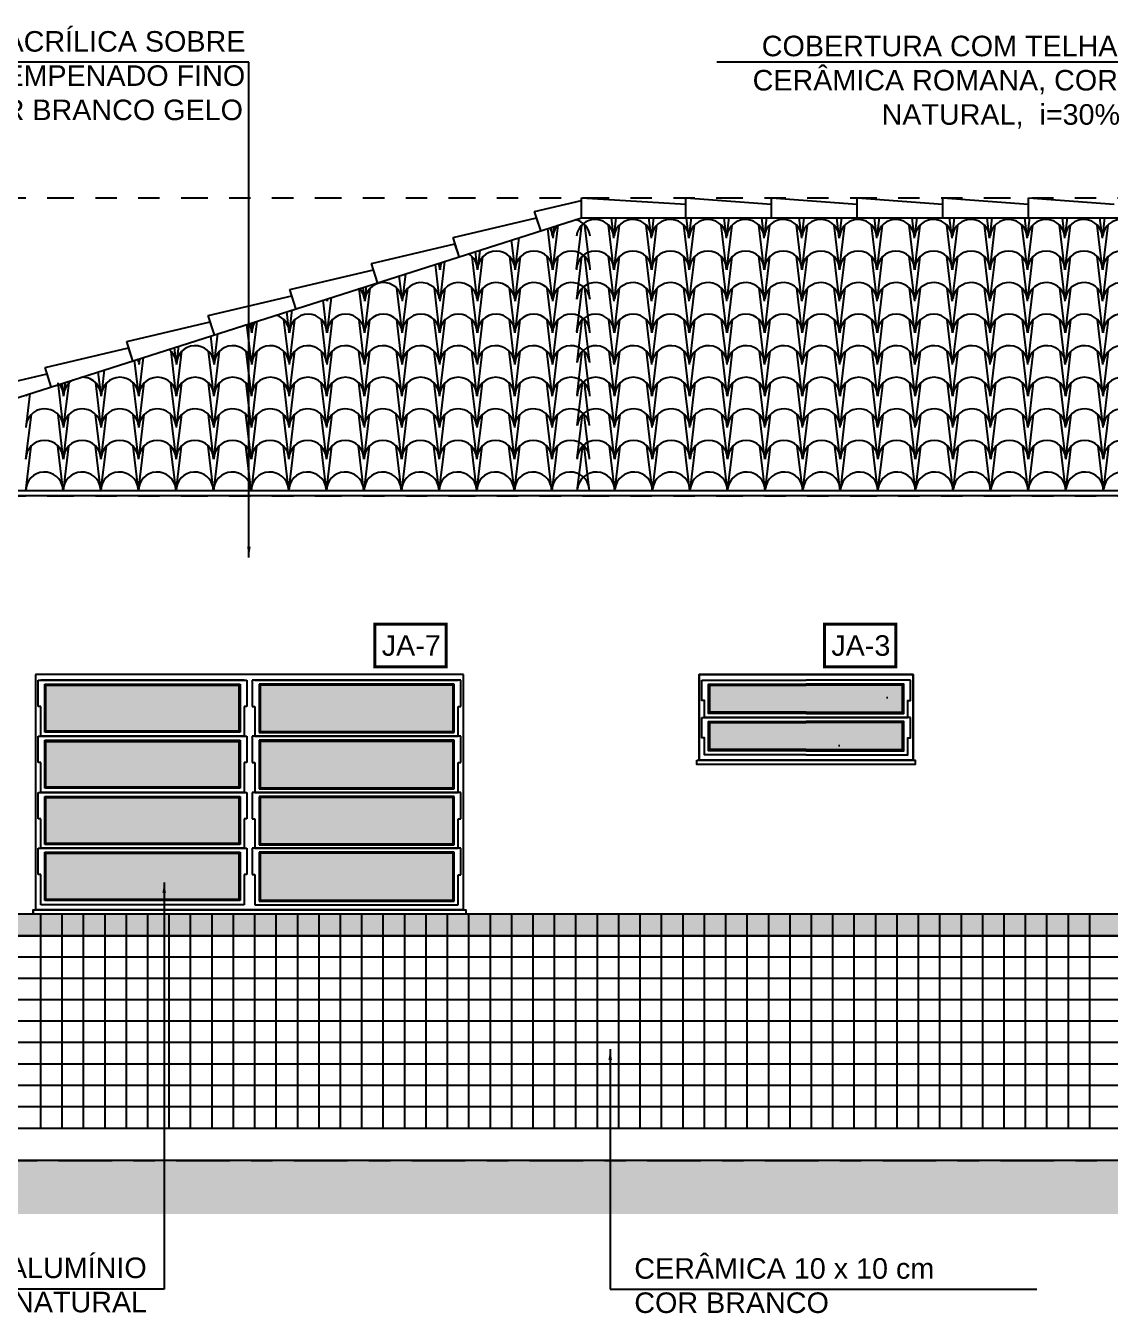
# Model space of a CAD drawing. Extents: x 11 to 195, y 73 to 157.
# Drawn here: x 35.32 to 40.38, y 123.66 to 129.68 of the extents above; entities that cross this region are included whole.
import ezdxf

# ---------------------------------------------------------------- set-up
doc = ezdxf.new("R2010")
doc.units = 0
doc.header["$LTSCALE"] = 0.005
doc.linetypes.add('C5', pattern=[60, 50, -5, 0, -5])
doc.linetypes.add('TRAÇO-2PTOS_P', pattern=[0.625, 0.25, -0.125, 0, -0.125, 0, -0.125])
doc.layers.get('0').update_dxf_attribs({"linetype": 'CONTINUOUS'})
for name, color, linetype in [('01', 1, 'CONTINUOUS'), ('02', 2, 'CONTINUOUS'), ('0_HATCH', 1, 'CONTINUOUS'), ('252', 252, 'CONTINUOUS'), ('A-01', 1, 'CONTINUOUS'), ('A-CHAO', 8, 'CONTINUOUS'), ('A-ESQUADRIAS', 2, 'CONTINUOUS'), ('A-HACHURA', 7, 'CONTINUOUS'), ('ARQ-ESQ-VISTA1', 2, 'CONTINUOUS'), ('ARQ-ESQ-VISTA2', 1, 'CONTINUOUS'), ('ARQ-EXO-1_050', 251, 'C5'), ('ARQ-SMB-1_100', 1, 'CONTINUOUS'), ('ARQ-TXT-1_075', 2, 'CONTINUOUS'), ('BL-AR-TELHA 2', 2, 'CONTINUOUS'), ('TELHA', 3, 'CONTINUOUS')]:
    doc.layers.add(name, color=color, linetype=linetype)
doc.styles.add('ESC-50-A20', font='arial.ttf', dxfattribs={"height": 0.1})
doc.styles.add('FNDE Texto Cota 0025', font='verdana.ttf', dxfattribs={"height": 0.04})
doc.dimstyles.new('FNDE 1-0025', dxfattribs={"dimscale": 5, "dimtxt": 0.04, "dimasz": 0.01, "dimexe": 0.15, "dimexo": 0.15, "dimgap": 0.005, "dimtad": 1, "dimzin": 1, "dimdsep": 46, "dimtxsty": 'FNDE Texto Cota 0025', "dimblk": 'tic', "dimcen": 0.015, "dimdle": 0.15, "dimse1": 1, "dimse2": 1, "dimclrd": 251, "dimclre": 251, "dimclrt": 256, "dimaunit": 1, "dimadec": 3, "dimazin": 0, "dimtfac": 1, "dimtix": 1, "dimtmove": 2, "dimatfit": 3, "dimfxl": 0.15, "dimtvp": 1, "dimtolj": 1, "dimtzin": 0, "dimarcsym": 0})

# ---------------------------------------------------------------- blocks, each defined once
blk = doc.blocks.new('tic')
at = {"color": 251}
for p, q in [((-1, 0), (1, 0)), ((0, -1), (0, 1))]:
    blk.add_line(p, q, dxfattribs=at)
blk.add_line((-0.6, -0.6), (0.6, 0.6))

msp = doc.modelspace()

# ---------------------------------------------------------------- hatches: boundary and pattern name
at = {"layer": '0_HATCH'}
msp.add_hatch(color=160, dxfattribs=at).paths.add_polyline_path([(50.5365, 125.5236), (34.7865, 125.5236), (34.7865, 125.4236), (50.5365, 125.4236)])
at = {"layer": '252', "linetype": 'Continuous'}
h = msp.add_hatch(color=252, dxfattribs=at)
h.set_gradient(color1=(91, 91, 91), one_color=1, tint=1, name='INVHEMISPHERICAL')
h.paths.add_polyline_path([(35.4109, 126.5942), (35.4109, 126.3797), (36.3121, 126.3797), (36.3121, 126.5942)])
h.paths.add_polyline_path([(35.4109, 126.3317), (35.4109, 126.1172), (36.3121, 126.1172), (36.3121, 126.3317)])
h.paths.add_polyline_path([(35.4109, 126.0692), (35.4109, 125.8547), (36.3121, 125.8547), (36.3121, 126.0692)])
h.paths.add_polyline_path([(35.4109, 125.8092), (35.4109, 125.5922), (36.3121, 125.5922), (36.3121, 125.8092)])
h.paths.add_polyline_path([(37.3121, 126.3774), (37.3121, 126.5942), (36.4109, 126.5942), (36.4109, 126.3774)])
h.paths.add_polyline_path([(37.3121, 126.1149), (37.3121, 126.3317), (36.4109, 126.3317), (36.4109, 126.1149)])
h.paths.add_polyline_path([(37.3121, 125.8524), (37.3121, 126.0692), (36.4109, 126.0692), (36.4109, 125.8524)])
h.paths.add_polyline_path([(36.4109, 125.8092), (36.4109, 125.5899), (37.3121, 125.5899), (37.3121, 125.8092)])
h = msp.add_hatch(color=252, dxfattribs=at)
h.set_gradient(color1=(91, 91, 91), one_color=1, tint=1, name='INVHEMISPHERICAL')
h.paths.add_polyline_path([(38.5109, 126.5942), (39.4121, 126.5942), (39.4121, 126.4676), (38.5109, 126.4676)])
h.paths.add_polyline_path([(39.4121, 126.293), (38.5109, 126.293), (38.5109, 126.4196), (39.4121, 126.4196)])
at = {"layer": 'A-HACHURA'}
msp.add_hatch(color=254, dxfattribs=at).paths.add_polyline_path([(32.6693, 124.3736), (32.6693, 124.1236), (52.1194, 124.1236), (52.1194, 124.3736)])
at = {"layer": 'ARQ-ESQ-VISTA2'}
h = msp.add_hatch(dxfattribs=at)
h.set_pattern_fill('DOTS', color=250, scale=0.2, angle=45, style=0)
h.set_pattern_definition([(45, (-112.42617, -65.64086), (-0.1122532, 0.3367596), [0, -0.3175])])
h.paths.add_polyline_path([(38.9615, 126.5942), (38.5109, 126.5942), (38.5109, 126.4676), (38.9615, 126.4676), (39.4121, 126.4676), (39.4121, 126.5942)])
h.paths.add_polyline_path([(38.5109, 126.4196), (38.5109, 126.293), (38.9615, 126.293), (39.4121, 126.293), (39.4121, 126.4196), (38.9615, 126.4196)])

# ---------------------------------------------------------------- linework, layer by layer
at = {"layer": '01', "color": 251}
for p, q in [((50.5365, 125.5236), (34.7865, 125.5236)), ((50.5365, 125.4236), (34.7865, 125.4236))]:
    msp.add_line(p, q, dxfattribs=at)
at = {"layer": '02'}
msp.add_line((36.3869, 126.6182), (37.3361, 126.6182), dxfattribs=at)
at = {"layer": '02', "color": 253, "linetype": 'Continuous'}
msp.add_lwpolyline([(34.7865, 125.4236), (50.5365, 125.4236), (50.5365, 125.5236), (34.7865, 125.5236)], dxfattribs=at)
at = {"layer": '252'}
for p, q in [((35.3865, 124.5236), (35.3865, 125.5236)), ((35.3865, 124.5236), (35.3865, 125.5236)), ((35.4865, 124.5236), (35.4865, 125.5236)), ((35.5865, 124.5236), (35.5865, 125.5236)), ((35.6865, 124.5236), (35.6865, 125.5236)), ((35.7865, 124.5236), (35.7865, 125.5236)), ((35.7865, 124.5236), (35.7865, 125.5236)), ((35.8865, 124.5236), (35.8865, 125.5236)), ((35.9865, 124.5236), (35.9865, 125.5236)), ((36.0865, 124.5236), (36.0865, 125.5236)), ((36.1865, 124.5236), (36.1865, 125.5236)), ((36.1865, 124.5236), (36.1865, 125.5236)), ((36.2865, 124.5236), (36.2865, 125.5236)), ((36.3865, 124.5236), (36.3865, 125.5236)), ((36.4865, 124.5236), (36.4865, 125.5236)), ((36.5865, 124.5236), (36.5865, 125.5236)), ((36.5865, 124.5236), (36.5865, 125.5236)), ((36.6865, 124.5236), (36.6865, 125.5236)), ((36.7865, 124.5236), (36.7865, 125.5236)), ((36.8865, 124.5236), (36.8865, 125.5236)), ((36.9865, 124.5236), (36.9865, 125.5236)), ((36.9865, 124.5236), (36.9865, 125.5236)), ((37.0865, 124.5236), (37.0865, 125.5236)), ((37.1865, 124.5236), (37.1865, 125.5236)), ((37.2865, 124.5236), (37.2865, 125.5236)), ((37.3865, 124.5236), (37.3865, 125.5236)), ((37.3865, 124.5236), (37.3865, 125.5236)), ((37.4865, 124.5236), (37.4865, 125.5236)), ((37.5865, 124.5236), (37.5865, 125.5236)), ((37.6865, 124.5236), (37.6865, 125.5236)), ((37.7865, 124.5236), (37.7865, 125.5236)), ((37.7865, 124.5236), (37.7865, 125.5236)), ((37.8865, 124.5236), (37.8865, 125.5236)), ((37.9865, 124.5236), (37.9865, 125.5236)), ((38.0865, 124.5236), (38.0865, 125.5236)), ((38.1865, 124.5236), (38.1865, 125.5236)), ((38.1865, 124.5236), (38.1865, 125.5236)), ((38.2865, 124.5236), (38.2865, 125.5236)), ((38.3865, 124.5236), (38.3865, 125.5236)), ((38.4865, 124.5236), (38.4865, 125.5236)), ((38.5865, 124.5236), (38.5865, 125.5236)), ((38.5865, 124.5236), (38.5865, 125.5236)), ((38.6865, 124.5236), (38.6865, 125.5236)), ((38.7865, 124.5236), (38.7865, 125.5236)), ((38.8865, 124.5236), (38.8865, 125.5236)), ((38.9865, 124.5236), (38.9865, 125.5236)), ((39.0865, 124.5236), (39.0865, 125.5236)), ((39.1865, 124.5236), (39.1865, 125.5236)), ((39.1865, 124.5236), (39.1865, 125.5236)), ((39.2865, 124.5236), (39.2865, 125.5236)), ((39.3865, 124.5236), (39.3865, 125.5236)), ((39.4865, 124.5236), (39.4865, 125.5236)), ((39.5865, 124.5236), (39.5865, 125.5236)), ((39.5865, 124.5236), (39.5865, 125.5236)), ((39.6865, 124.5236), (39.6865, 125.5236)), ((39.7865, 124.5236), (39.7865, 125.5236)), ((39.8865, 124.5236), (39.8865, 125.5236)), ((39.9865, 124.5236), (39.9865, 125.5236)), ((39.9865, 124.5236), (39.9865, 125.5236)), ((40.0865, 124.5236), (40.0865, 125.5236)), ((40.1865, 124.5236), (40.1865, 125.5236)), ((40.2865, 124.5236), (40.2865, 125.5236)), ((50.5365, 125.3236), (34.7865, 125.3236)), ((50.5365, 125.2236), (34.7865, 125.2236)), ((50.5365, 125.1236), (34.7865, 125.1236)), ((50.5365, 125.0236), (34.7865, 125.0236)), ((50.5365, 124.9236), (34.7865, 124.9236)), ((50.5365, 124.8236), (34.7865, 124.8236)), ((50.5365, 124.7236), (34.7865, 124.7236)), ((50.5365, 124.6236), (34.7865, 124.6236))]:
    msp.add_line(p, q, dxfattribs=at)
msp.add_lwpolyline([(34.7865, 125.4236), (50.5365, 125.4236), (50.5365, 125.5236), (34.7865, 125.5236)], dxfattribs=at)
at = {"layer": 'A-01', "color": 3}
for p, q in [((34.189, 127.5916), (37.9115, 128.778)), ((37.9115, 128.778), (47.4115, 128.778))]:
    msp.add_line(p, q, dxfattribs=at)
at = {"layer": 'A-01', "color": 5}
msp.add_line((34.2615, 124.5236), (51.1365, 124.5236), dxfattribs=at)
at = {"layer": 'A-CHAO', "color": 6}
msp.add_line((51.6194, 124.3736), (32.1693, 124.3736), dxfattribs=at)
at = {"layer": 'A-ESQUADRIAS', "color": 1}
for p, q in [((35.3742, 126.6182), (36.3488, 126.6182)), ((35.3742, 126.4947), (35.3742, 126.6182)), ((36.3361, 126.6182), (35.3869, 126.6182)), ((35.4059, 126.5992), (36.3171, 126.5992)), ((35.4059, 126.3747), (35.4059, 126.5992)), ((36.3171, 126.5992), (36.3171, 126.3747)), ((36.3488, 126.6182), (36.3488, 126.4947)), ((37.3488, 126.6182), (36.3742, 126.6182)), ((36.3742, 126.6182), (36.3742, 126.4947)), ((37.3171, 126.5992), (36.4059, 126.5992)), ((36.4059, 126.5992), (36.4059, 126.3724)), ((37.3171, 126.3724), (37.3171, 126.5992)), ((37.3488, 126.4949), (37.3488, 126.6182)), ((35.4109, 126.5942), (36.3121, 126.5942)), ((35.4109, 126.3797), (35.4109, 126.5942)), ((36.3121, 126.5942), (36.3121, 126.3797)), ((37.3121, 126.5942), (36.4109, 126.5942)), ((36.4109, 126.5942), (36.4109, 126.3774)), ((37.3121, 126.3774), (37.3121, 126.5942)), ((35.3869, 126.4947), (35.3742, 126.4947)), ((35.3869, 126.3557), (35.3869, 126.4947)), ((36.3488, 126.4947), (36.3361, 126.4947)), ((36.3361, 126.4947), (36.3361, 126.3557)), ((36.3742, 126.4947), (36.3869, 126.4947)), ((36.3869, 126.4947), (36.3869, 126.3557)), ((37.3361, 126.3557), (37.3361, 126.4949)), ((37.3361, 126.4949), (37.3488, 126.4949)), ((35.3742, 126.3557), (36.3488, 126.3557)), ((35.3742, 126.2322), (35.3742, 126.3557)), ((36.3361, 126.3557), (35.3869, 126.3557)), ((36.3361, 126.3557), (35.3869, 126.3557)), ((36.3171, 126.3747), (35.4059, 126.3747)), ((36.3121, 126.3797), (35.4109, 126.3797)), ((36.3488, 126.3557), (36.3488, 126.2322)), ((37.3488, 126.3557), (36.3742, 126.3557)), ((36.3742, 126.3557), (36.3742, 126.2322)), ((36.3869, 126.3557), (37.3361, 126.3557)), ((36.3869, 126.3557), (37.3361, 126.3557)), ((36.4059, 126.3724), (37.3171, 126.3724)), ((36.4109, 126.3774), (37.3121, 126.3774)), ((37.3488, 126.2324), (37.3488, 126.3557)), ((35.4059, 126.3367), (36.3171, 126.3367)), ((35.4059, 126.1122), (35.4059, 126.3367)), ((35.4109, 126.3317), (36.3121, 126.3317)), ((35.4109, 126.1172), (35.4109, 126.3317)), ((36.3121, 126.3317), (36.3121, 126.1172)), ((36.3171, 126.3367), (36.3171, 126.1122)), ((37.3171, 126.3367), (36.4059, 126.3367)), ((36.4059, 126.3367), (36.4059, 126.1099)), ((37.3121, 126.3317), (36.4109, 126.3317)), ((36.4109, 126.3317), (36.4109, 126.1149)), ((37.3121, 126.1149), (37.3121, 126.3317)), ((37.3171, 126.1099), (37.3171, 126.3367)), ((35.3869, 126.2322), (35.3742, 126.2322)), ((35.3869, 126.0932), (35.3869, 126.2322)), ((36.3488, 126.2322), (36.3361, 126.2322)), ((36.3361, 126.2322), (36.3361, 126.0932)), ((36.3742, 126.2322), (36.3869, 126.2322)), ((36.3869, 126.2322), (36.3869, 126.0932)), ((37.3361, 126.0932), (37.3361, 126.2324)), ((37.3361, 126.2324), (37.3488, 126.2324)), ((36.3121, 126.1172), (35.4109, 126.1172)), ((36.4109, 126.1149), (37.3121, 126.1149)), ((35.3742, 126.0932), (36.3488, 126.0932)), ((35.3742, 125.9697), (35.3742, 126.0932)), ((36.3361, 126.0932), (35.3869, 126.0932)), ((36.3361, 126.0932), (35.3869, 126.0932)), ((36.3171, 126.1122), (35.4059, 126.1122)), ((35.4059, 126.0742), (36.3171, 126.0742)), ((35.4059, 125.8497), (35.4059, 126.0742)), ((35.4109, 126.0692), (36.3121, 126.0692)), ((35.4109, 125.8547), (35.4109, 126.0692)), ((36.3121, 126.0692), (36.3121, 125.8547)), ((36.3171, 126.0742), (36.3171, 125.8497)), ((36.3488, 126.0932), (36.3488, 125.9697)), ((37.3488, 126.0932), (36.3742, 126.0932)), ((36.3742, 126.0932), (36.3742, 125.9697)), ((36.3869, 126.0932), (37.3361, 126.0932)), ((36.3869, 126.0932), (37.3361, 126.0932)), ((36.4059, 126.1099), (37.3171, 126.1099)), ((37.3171, 126.0742), (36.4059, 126.0742)), ((36.4059, 126.0742), (36.4059, 125.8474)), ((37.3121, 126.0692), (36.4109, 126.0692)), ((36.4109, 126.0692), (36.4109, 125.8524)), ((37.3121, 125.8524), (37.3121, 126.0692)), ((37.3171, 125.8474), (37.3171, 126.0742)), ((37.3488, 125.9699), (37.3488, 126.0932)), ((35.3869, 125.9697), (35.3742, 125.9697)), ((35.3869, 125.8332), (35.3869, 125.9697)), ((36.3488, 125.9697), (36.3361, 125.9697)), ((36.3361, 125.9697), (36.3361, 125.8332)), ((36.3742, 125.9697), (36.3869, 125.9697)), ((36.3869, 125.9697), (36.3869, 125.8332)), ((37.3361, 125.8332), (37.3361, 125.9699)), ((37.3361, 125.9699), (37.3488, 125.9699)), ((35.3742, 125.8332), (36.3488, 125.8332)), ((35.3742, 125.7097), (35.3742, 125.8332)), ((36.3361, 125.8332), (35.3869, 125.8332)), ((36.3361, 125.8332), (35.3869, 125.8332)), ((36.3171, 125.8497), (35.4059, 125.8497)), ((35.4059, 125.8142), (36.3171, 125.8142)), ((35.4059, 125.5872), (35.4059, 125.8142)), ((36.3121, 125.8547), (35.4109, 125.8547)), ((36.3171, 125.8142), (36.3171, 125.5872)), ((36.3488, 125.8332), (36.3488, 125.7097)), ((37.3488, 125.8332), (36.3742, 125.8332)), ((36.3742, 125.8332), (36.3742, 125.7097)), ((36.3869, 125.8332), (37.3361, 125.8332)), ((36.3869, 125.8332), (37.3361, 125.8332)), ((36.4059, 125.8474), (37.3171, 125.8474)), ((37.3171, 125.8142), (36.4059, 125.8142)), ((36.4059, 125.8142), (36.4059, 125.5849)), ((36.4109, 125.8524), (37.3121, 125.8524)), ((37.3171, 125.5849), (37.3171, 125.8142)), ((37.3488, 125.7074), (37.3488, 125.8332)), ((35.4109, 125.8092), (36.3121, 125.8092)), ((35.4109, 125.5922), (35.4109, 125.8092)), ((36.3121, 125.8092), (36.3121, 125.5922)), ((37.3121, 125.8092), (36.4109, 125.8092)), ((36.4109, 125.8092), (36.4109, 125.5899)), ((37.3121, 125.5899), (37.3121, 125.8092)), ((35.3869, 125.7097), (35.3742, 125.7097)), ((35.3869, 125.5682), (35.3869, 125.7097)), ((36.3488, 125.7097), (36.3361, 125.7097)), ((36.3361, 125.7097), (36.3361, 125.5682)), ((36.3742, 125.7097), (36.3869, 125.7097)), ((36.3869, 125.7097), (36.3869, 125.5682)), ((37.3361, 125.5682), (37.3361, 125.7074)), ((37.3361, 125.7074), (37.3488, 125.7074)), ((36.3171, 125.5872), (35.4059, 125.5872)), ((36.3121, 125.5922), (35.4109, 125.5922)), ((36.4059, 125.5849), (37.3171, 125.5849)), ((36.4109, 125.5899), (37.3121, 125.5899)), ((36.3361, 125.5682), (35.3869, 125.5682)), ((36.3869, 125.5682), (37.3361, 125.5682))]:
    msp.add_line(p, q, dxfattribs=at)
at = {"layer": 'A-ESQUADRIAS', "color": 2}
for points in [[(38.4615, 126.2436), (39.4615, 126.2436), (39.4615, 126.6436), (38.4615, 126.6436)], [(38.4615, 126.6436), (39.4615, 126.6436), (39.4615, 126.2436), (38.4615, 126.2436)]]:
    msp.add_lwpolyline(points, close=True, dxfattribs=at)
at = {"layer": 'A-ESQUADRIAS', "color": 1}
for points in [[(38.4742, 126.6182), (38.9615, 126.6182)], [(38.9615, 126.4436), (38.4869, 126.4436), (38.4869, 126.5224), (38.4742, 126.5224), (38.4742, 126.6182)], [(38.9615, 126.4626), (38.5059, 126.4626), (38.5059, 126.5992), (38.9615, 126.5992)], [(39.4488, 126.6182), (38.9615, 126.6182)], [(38.9615, 126.4436), (39.4361, 126.4436), (39.4361, 126.5224), (39.4488, 126.5224), (39.4488, 126.6182)], [(38.9615, 126.4626), (39.4171, 126.4626), (39.4171, 126.5992), (38.9615, 126.5992)], [(38.9615, 126.4676), (38.5109, 126.4676), (38.5109, 126.5942), (38.9615, 126.5942)], [(38.9615, 126.4676), (39.4121, 126.4676), (39.4121, 126.5942), (38.9615, 126.5942)], [(38.9615, 126.269), (38.4869, 126.269), (38.4869, 126.3478), (38.4742, 126.3478), (38.4742, 126.4436)], [(38.4742, 126.4436), (38.9615, 126.4436)], [(38.9615, 126.288), (38.5059, 126.288), (38.5059, 126.4246), (38.9615, 126.4246)], [(38.9615, 126.293), (38.5109, 126.293), (38.5109, 126.4196), (38.9615, 126.4196)], [(38.9615, 126.269), (39.4361, 126.269), (39.4361, 126.3478), (39.4488, 126.3478), (39.4488, 126.4436)], [(39.4488, 126.4436), (38.9615, 126.4436)], [(38.9615, 126.288), (39.4171, 126.288), (39.4171, 126.4246), (38.9615, 126.4246)], [(38.9615, 126.293), (39.4121, 126.293), (39.4121, 126.4196), (38.9615, 126.4196)]]:
    msp.add_lwpolyline(points, dxfattribs=at)
at = {"layer": 'ARQ-ESQ-VISTA1'}
for p, q in [((37.3615, 126.6436), (35.3615, 126.6436)), ((35.3615, 126.6436), (35.3615, 125.5436)), ((37.3615, 125.5436), (37.3615, 126.6436)), ((37.3615, 125.5436), (35.3615, 125.5436))]:
    msp.add_line(p, q, dxfattribs=at)
msp.add_lwpolyline([(38.4515, 126.2436), (39.4715, 126.2436), (39.4715, 126.2236), (38.4515, 126.2236)], close=True, dxfattribs=at)
msp.add_lwpolyline([(35.3515, 125.5436), (35.3515, 125.5236), (35.3515, 125.5436), (37.3715, 125.5436), (37.3715, 125.5436), (37.3715, 125.5236), (35.3515, 125.5236)], dxfattribs=at)
at = {"layer": 'ARQ-EXO-1_050', "color": 252, "linetype": 'TRAÇO-2PTOS_P', "ltscale": 100}
for p, q in [((32.9165, 128.8715), (51.6194, 128.8715)), ((32.9165, 127.4786), (51.6194, 127.4786)), ((32.9165, 124.5236), (51.6194, 124.5236))]:
    msp.add_line(p, q, dxfattribs=at)
at = {"layer": 'ARQ-EXO-1_050', "color": 252}
msp.add_line((32.1693, 124.3736), (51.6194, 124.3736), dxfattribs=at)
at = {"layer": 'ARQ-SMB-1_100', "color": 252, "ltscale": 10, "const_width": 0.0133, "elevation": 1.8897}
for points in [[(37.2804, 126.8796), (36.9471, 126.8796), (36.9471, 126.6796), (37.2804, 126.6796)], [(39.3804, 126.8796), (39.0471, 126.8796), (39.0471, 126.6796), (39.3804, 126.6796)]]:
    msp.add_lwpolyline(points, close=True, dxfattribs=at)
at = {"layer": 'BL-AR-TELHA 2'}
for p, q in [((38.063, 128.6833), (38.0516, 128.778)), ((38.0647, 128.6927), (38.0749, 128.778)), ((38.2385, 128.6833), (38.2271, 128.778)), ((38.2402, 128.6927), (38.2505, 128.778)), ((38.4141, 128.6833), (38.4027, 128.778)), ((38.4158, 128.6927), (38.4261, 128.778)), ((38.5897, 128.6833), (38.5783, 128.778)), ((38.5914, 128.6927), (38.6017, 128.778)), ((38.7652, 128.6833), (38.7538, 128.778)), ((38.767, 128.6927), (38.7772, 128.778)), ((38.9408, 128.6833), (38.9294, 128.778)), ((38.9425, 128.6927), (38.9528, 128.778)), ((39.1164, 128.6833), (39.105, 128.778)), ((39.1181, 128.6927), (39.1284, 128.778)), ((39.292, 128.6833), (39.2805, 128.778)), ((39.2937, 128.6927), (39.3039, 128.778)), ((39.4675, 128.6833), (39.4561, 128.778)), ((39.4692, 128.6927), (39.4795, 128.778)), ((39.6431, 128.6833), (39.6317, 128.778)), ((39.6448, 128.6927), (39.6551, 128.778)), ((39.6448, 128.6927), (39.6551, 128.778)), ((39.8187, 128.6833), (39.8073, 128.778)), ((39.8204, 128.6927), (39.8306, 128.778)), ((39.9942, 128.6833), (39.9828, 128.778)), ((39.9959, 128.6927), (40.0062, 128.778)), ((40.1698, 128.6833), (40.1584, 128.778)), ((40.1715, 128.6927), (40.1818, 128.778)), ((40.3454, 128.6833), (40.334, 128.778)), ((40.3471, 128.6927), (40.3573, 128.778)), ((37.7775, 128.5404), (37.7549, 128.7281)), ((37.7775, 128.6927), (37.7725, 128.7338)), ((37.7786, 128.5357), (37.8038, 128.7446)), ((37.7792, 128.6833), (37.7858, 128.738)), ((37.8891, 128.5404), (37.9137, 128.7446)), ((37.9531, 128.5404), (37.9285, 128.7446)), ((38.0635, 128.5357), (38.0384, 128.7446)), ((38.0647, 128.5404), (38.0893, 128.7446)), ((38.2391, 128.5357), (38.214, 128.7446)), ((38.2402, 128.5404), (38.2648, 128.7446)), ((38.4147, 128.5357), (38.3895, 128.7446)), ((38.4158, 128.5404), (38.4404, 128.7446)), ((38.5902, 128.5357), (38.5651, 128.7446)), ((38.5914, 128.5404), (38.616, 128.7446)), ((38.7658, 128.5357), (38.7407, 128.7446)), ((38.767, 128.5404), (38.7915, 128.7446)), ((38.9414, 128.5357), (38.9162, 128.7446)), ((38.9425, 128.5404), (38.9671, 128.7446)), ((39.117, 128.5357), (39.0918, 128.7446)), ((39.1181, 128.5404), (39.1427, 128.7446)), ((39.2925, 128.5357), (39.2674, 128.7446)), ((39.2937, 128.5404), (39.3182, 128.7446)), ((39.4681, 128.5357), (39.4429, 128.7446)), ((39.4692, 128.5404), (39.4938, 128.7446)), ((39.6437, 128.5357), (39.6185, 128.7446)), ((39.6448, 128.5404), (39.6694, 128.7446)), ((39.8192, 128.5357), (39.7941, 128.7446)), ((39.8204, 128.5404), (39.845, 128.7446)), ((39.9948, 128.5357), (39.9696, 128.7446)), ((39.9959, 128.5404), (40.0205, 128.7446)), ((40.1704, 128.5357), (40.1452, 128.7446)), ((40.1715, 128.5404), (40.1961, 128.7446)), ((40.3459, 128.5357), (40.3208, 128.7446)), ((40.3471, 128.5404), (40.3717, 128.7446)), ((37.6019, 128.5404), (37.5858, 128.6742)), ((37.6031, 128.5357), (37.6211, 128.6855)), ((37.4252, 128.3976), (37.4012, 128.5971)), ((37.4263, 128.5404), (37.4167, 128.6203)), ((37.4269, 128.3882), (37.4521, 128.5971)), ((37.4275, 128.5357), (37.4385, 128.6273)), ((37.6008, 128.3976), (37.5768, 128.5971)), ((37.6025, 128.3882), (37.6276, 128.5971)), ((37.7763, 128.3976), (37.7523, 128.5971)), ((37.7781, 128.3882), (37.8032, 128.5971)), ((37.8902, 128.3976), (37.9143, 128.5971)), ((37.9519, 128.3976), (37.9279, 128.5971)), ((38.0641, 128.3882), (38.039, 128.5971)), ((38.0658, 128.3976), (38.0898, 128.5971)), ((38.2397, 128.3882), (38.2145, 128.5971)), ((38.2414, 128.3976), (38.2654, 128.5971)), ((38.4152, 128.3882), (38.3901, 128.5971)), ((38.417, 128.3976), (38.441, 128.5971)), ((38.5908, 128.3882), (38.5657, 128.5971)), ((38.5925, 128.3976), (38.6165, 128.5971)), ((38.7664, 128.3882), (38.7412, 128.5971)), ((38.7681, 128.3976), (38.7921, 128.5971)), ((38.942, 128.3882), (38.9168, 128.5971)), ((38.9437, 128.3976), (38.9677, 128.5971)), ((39.1175, 128.3882), (39.0924, 128.5971)), ((39.1192, 128.3976), (39.1432, 128.5971)), ((39.2931, 128.3882), (39.2679, 128.5971)), ((39.2948, 128.3976), (39.3188, 128.5971)), ((39.4687, 128.3882), (39.4435, 128.5971)), ((39.4704, 128.3976), (39.4944, 128.5971)), ((39.6442, 128.3882), (39.6191, 128.5971)), ((39.6459, 128.3976), (39.67, 128.5971)), ((39.8198, 128.3882), (39.7946, 128.5971)), ((39.8215, 128.3976), (39.8455, 128.5971)), ((39.9954, 128.3882), (39.9702, 128.5971)), ((39.9971, 128.3976), (40.0211, 128.5971)), ((40.1709, 128.3882), (40.1458, 128.5971)), ((40.1726, 128.3976), (40.1967, 128.5971)), ((40.3465, 128.3882), (40.3214, 128.5971)), ((40.3482, 128.3976), (40.3722, 128.5971)), ((37.2496, 128.3976), (37.23, 128.5608)), ((37.2508, 128.5404), (37.2476, 128.5665)), ((37.2513, 128.3882), (37.2738, 128.5748)), ((37.2519, 128.5357), (37.2559, 128.5691)), ((37.0741, 128.3976), (37.0609, 128.5069)), ((37.0758, 128.3882), (37.0912, 128.5166)), ((36.7241, 128.2406), (36.744, 128.4059)), ((36.8985, 128.2453), (36.8739, 128.4496)), ((36.8985, 128.3976), (36.8918, 128.453)), ((36.8996, 128.2406), (36.9248, 128.4496)), ((36.9002, 128.3882), (36.9087, 128.4584)), ((37.0741, 128.2453), (37.0495, 128.4496)), ((37.0752, 128.2406), (37.1004, 128.4496)), ((37.2496, 128.2453), (37.2251, 128.4496)), ((37.2508, 128.2406), (37.2759, 128.4496)), ((37.4252, 128.2453), (37.4006, 128.4496)), ((37.4263, 128.2406), (37.4515, 128.4496)), ((37.6008, 128.2453), (37.5762, 128.4496)), ((37.6019, 128.2406), (37.6271, 128.4496)), ((37.7763, 128.2453), (37.7518, 128.4496)), ((37.7775, 128.2406), (37.8026, 128.4496)), ((37.8902, 128.2453), (37.9148, 128.4496)), ((37.9519, 128.2453), (37.9273, 128.4496)), ((38.0647, 128.2406), (38.0395, 128.4496)), ((38.0658, 128.2453), (38.0904, 128.4496)), ((38.2402, 128.2406), (38.2151, 128.4496)), ((38.2414, 128.2453), (38.266, 128.4496)), ((38.4158, 128.2406), (38.3907, 128.4496)), ((38.417, 128.2453), (38.4415, 128.4496)), ((38.5914, 128.2406), (38.5662, 128.4496)), ((38.5925, 128.2453), (38.6171, 128.4496)), ((38.767, 128.2406), (38.7418, 128.4496)), ((38.7681, 128.2453), (38.7927, 128.4496)), ((38.9425, 128.2406), (38.9174, 128.4496)), ((38.9437, 128.2453), (38.9682, 128.4496)), ((39.1181, 128.2406), (39.0929, 128.4496)), ((39.1192, 128.2453), (39.1438, 128.4496)), ((39.2937, 128.2406), (39.2685, 128.4496)), ((39.2948, 128.2453), (39.3194, 128.4496)), ((39.4692, 128.2406), (39.4441, 128.4496)), ((39.4704, 128.2453), (39.495, 128.4496)), ((39.6448, 128.2406), (39.6196, 128.4496)), ((39.6459, 128.2453), (39.6705, 128.4496)), ((39.8204, 128.2406), (39.7952, 128.4496)), ((39.8215, 128.2453), (39.8461, 128.4496)), ((39.9959, 128.2406), (39.9708, 128.4496)), ((39.9971, 128.2453), (40.0217, 128.4496)), ((40.1715, 128.2406), (40.1464, 128.4496)), ((40.1726, 128.2453), (40.1972, 128.4496)), ((40.3471, 128.2406), (40.3219, 128.4496)), ((40.3482, 128.2453), (40.3728, 128.4496)), ((36.5485, 128.2406), (36.5614, 128.3477)), ((36.7229, 128.2453), (36.7051, 128.3935)), ((36.7229, 128.3976), (36.7227, 128.3991)), ((36.7246, 128.3882), (36.7261, 128.4002)), ((36.3718, 128.2453), (36.3669, 128.2857)), ((36.3724, 128.0931), (36.3967, 128.2952)), ((36.3729, 128.2406), (36.3788, 128.2895)), ((36.5462, 128.1025), (36.5222, 128.302)), ((36.5474, 128.2453), (36.536, 128.3396)), ((36.5479, 128.0931), (36.5731, 128.302)), ((36.7218, 128.1025), (36.6978, 128.302)), ((36.7235, 128.0931), (36.7486, 128.302)), ((36.8974, 128.1025), (36.8733, 128.302)), ((36.8991, 128.0931), (36.9242, 128.302)), ((37.0729, 128.1025), (37.0489, 128.302)), ((37.0746, 128.0931), (37.0998, 128.302)), ((37.2485, 128.1025), (37.2245, 128.302)), ((37.2502, 128.0931), (37.2754, 128.302)), ((37.4241, 128.1025), (37.4001, 128.302)), ((37.4258, 128.0931), (37.4509, 128.302)), ((37.5996, 128.1025), (37.5756, 128.302)), ((37.6013, 128.0931), (37.6265, 128.302)), ((37.7752, 128.1025), (37.7512, 128.302)), ((37.7769, 128.0931), (37.8021, 128.302)), ((37.8914, 128.1025), (37.9154, 128.302)), ((37.9508, 128.1025), (37.9268, 128.302)), ((38.0652, 128.0931), (38.0401, 128.302)), ((38.067, 128.1025), (38.091, 128.302)), ((38.2408, 128.0931), (38.2157, 128.302)), ((38.2425, 128.1025), (38.2665, 128.302)), ((38.4164, 128.0931), (38.3912, 128.302)), ((38.4181, 128.1025), (38.4421, 128.302)), ((38.592, 128.0931), (38.5668, 128.302)), ((38.5937, 128.1025), (38.6177, 128.302)), ((38.7675, 128.0931), (38.7424, 128.302)), ((38.7692, 128.1025), (38.7932, 128.302)), ((38.9431, 128.0931), (38.9179, 128.302)), ((38.9448, 128.1025), (38.9688, 128.302)), ((39.1187, 128.0931), (39.0935, 128.302)), ((39.1204, 128.1025), (39.1444, 128.302)), ((39.2942, 128.0931), (39.2691, 128.302)), ((39.2959, 128.1025), (39.32, 128.302)), ((39.4698, 128.0931), (39.4446, 128.302)), ((39.4715, 128.1025), (39.4955, 128.302)), ((39.6454, 128.0931), (39.6202, 128.302)), ((39.6471, 128.1025), (39.6711, 128.302)), ((39.8209, 128.0931), (39.7958, 128.302)), ((39.8226, 128.1025), (39.8467, 128.302)), ((39.9965, 128.0931), (39.9714, 128.302)), ((39.9982, 128.1025), (40.0222, 128.302)), ((40.1721, 128.0931), (40.1469, 128.302)), ((40.1738, 128.1025), (40.1978, 128.302)), ((40.3476, 128.0931), (40.3225, 128.302)), ((40.3494, 128.1025), (40.3734, 128.302)), ((36.1951, 128.1025), (36.1802, 128.2262)), ((36.1968, 128.0931), (36.2141, 128.237)), ((36.3706, 128.1025), (36.3493, 128.2801)), ((36.0195, 128.1025), (36.0111, 128.1723)), ((36.0212, 128.0931), (36.0315, 128.1788)), ((35.8439, 127.9502), (35.8244, 128.1128)), ((35.8439, 128.1025), (35.842, 128.1184)), ((35.8451, 127.9455), (35.8668, 128.1263)), ((35.8456, 128.0931), (35.849, 128.1206)), ((36.0195, 127.9502), (35.9949, 128.1545)), ((36.0206, 127.9455), (36.0458, 128.1545)), ((36.1951, 127.9502), (36.1705, 128.1545)), ((36.1962, 127.9455), (36.2214, 128.1545)), ((36.3706, 127.9502), (36.3461, 128.1545)), ((36.3718, 127.9455), (36.3969, 128.1545)), ((36.5462, 127.9502), (36.5216, 128.1545)), ((36.5474, 127.9455), (36.5725, 128.1545)), ((36.7218, 127.9502), (36.6972, 128.1545)), ((36.7229, 127.9455), (36.7481, 128.1545)), ((36.8974, 127.9502), (36.8728, 128.1545)), ((36.8985, 127.9455), (36.9236, 128.1545)), ((37.0729, 127.9502), (37.0483, 128.1545)), ((37.0741, 127.9455), (37.0992, 128.1545)), ((37.2485, 127.9502), (37.2239, 128.1545)), ((37.2496, 127.9455), (37.2748, 128.1545)), ((37.4241, 127.9502), (37.3995, 128.1545)), ((37.4252, 127.9455), (37.4504, 128.1545)), ((37.5996, 127.9502), (37.5751, 128.1545)), ((37.6008, 127.9455), (37.6259, 128.1545)), ((37.7752, 127.9502), (37.7506, 128.1545)), ((37.7763, 127.9455), (37.8015, 128.1545)), ((37.8914, 127.9502), (37.916, 128.1545)), ((37.9508, 127.9502), (37.9262, 128.1545)), ((38.0658, 127.9455), (38.0407, 128.1545)), ((38.067, 127.9502), (38.0915, 128.1545)), ((38.2414, 127.9455), (38.2162, 128.1545)), ((38.2425, 127.9502), (38.2671, 128.1545)), ((38.417, 127.9455), (38.3918, 128.1545)), ((38.4181, 127.9502), (38.4427, 128.1545)), ((38.5925, 127.9455), (38.5674, 128.1545)), ((38.5937, 127.9502), (38.6182, 128.1545)), ((38.7681, 127.9455), (38.7429, 128.1545)), ((38.7692, 127.9502), (38.7938, 128.1545)), ((38.9437, 127.9455), (38.9185, 128.1545)), ((38.9448, 127.9502), (38.9694, 128.1545)), ((39.1192, 127.9455), (39.0941, 128.1545)), ((39.1204, 127.9502), (39.145, 128.1545)), ((39.2948, 127.9455), (39.2696, 128.1545)), ((39.2959, 127.9502), (39.3205, 128.1545)), ((39.4704, 127.9455), (39.4452, 128.1545)), ((39.4715, 127.9502), (39.4961, 128.1545)), ((39.6459, 127.9455), (39.6208, 128.1545)), ((39.6471, 127.9502), (39.6717, 128.1545)), ((39.8215, 127.9455), (39.7964, 128.1545)), ((39.8226, 127.9502), (39.8472, 128.1545)), ((39.9971, 127.9455), (39.9719, 128.1545)), ((39.9982, 127.9502), (40.0228, 128.1545)), ((40.1726, 127.9455), (40.1475, 128.1545)), ((40.1738, 127.9502), (40.1984, 128.1545)), ((40.3482, 127.9455), (40.3231, 128.1545)), ((40.3494, 127.9502), (40.3739, 128.1545)), ((35.6684, 127.9502), (35.6553, 128.0589)), ((35.6695, 127.9455), (35.6843, 128.0681)), ((35.4917, 127.8074), (35.4676, 128.0069)), ((35.4928, 127.9502), (35.4862, 128.005)), ((35.4934, 127.798), (35.5185, 128.0069)), ((35.4939, 127.9455), (35.5017, 128.01)), ((35.6672, 127.8074), (35.6432, 128.0069)), ((35.6689, 127.798), (35.6941, 128.0069)), ((35.8428, 127.8074), (35.8188, 128.0069)), ((35.8445, 127.798), (35.8697, 128.0069)), ((36.0184, 127.8074), (35.9944, 128.0069)), ((36.0201, 127.798), (36.0452, 128.0069)), ((36.1939, 127.8074), (36.1699, 128.0069)), ((36.1956, 127.798), (36.2208, 128.0069)), ((36.3695, 127.8074), (36.3455, 128.0069)), ((36.3712, 127.798), (36.3964, 128.0069)), ((36.5451, 127.8074), (36.5211, 128.0069)), ((36.5468, 127.798), (36.5719, 128.0069)), ((36.7206, 127.8074), (36.6966, 128.0069)), ((36.7224, 127.798), (36.7475, 128.0069)), ((36.8962, 127.8074), (36.8722, 128.0069)), ((36.8979, 127.798), (36.9231, 128.0069)), ((37.0718, 127.8074), (37.0478, 128.0069)), ((37.0735, 127.798), (37.0986, 128.0069)), ((37.2474, 127.8074), (37.2233, 128.0069)), ((37.2491, 127.798), (37.2742, 128.0069)), ((37.4229, 127.8074), (37.3989, 128.0069)), ((37.4246, 127.798), (37.4498, 128.0069)), ((37.5985, 127.8074), (37.5745, 128.0069)), ((37.6002, 127.798), (37.6254, 128.0069)), ((37.7741, 127.8074), (37.7501, 128.0069)), ((37.7758, 127.798), (37.8009, 128.0069)), ((37.8925, 127.8074), (37.9165, 128.0069)), ((37.9496, 127.8074), (37.9256, 128.0069)), ((38.0664, 127.798), (38.0412, 128.0069)), ((38.0681, 127.8074), (38.0921, 128.0069)), ((38.242, 127.798), (38.2168, 128.0069)), ((38.2437, 127.8074), (38.2677, 128.0069)), ((38.4175, 127.798), (38.3924, 128.0069)), ((38.4192, 127.8074), (38.4432, 128.0069)), ((38.5931, 127.798), (38.5679, 128.0069)), ((38.5948, 127.8074), (38.6188, 128.0069)), ((38.7687, 127.798), (38.7435, 128.0069)), ((38.7704, 127.8074), (38.7944, 128.0069)), ((38.9442, 127.798), (38.9191, 128.0069)), ((38.9459, 127.8074), (38.97, 128.0069)), ((39.1198, 127.798), (39.0946, 128.0069)), ((39.1215, 127.8074), (39.1455, 128.0069)), ((39.2954, 127.798), (39.2702, 128.0069)), ((39.2971, 127.8074), (39.3211, 128.0069)), ((39.4709, 127.798), (39.4458, 128.0069)), ((39.4726, 127.8074), (39.4967, 128.0069)), ((39.6465, 127.798), (39.6214, 128.0069)), ((39.6482, 127.8074), (39.6722, 128.0069)), ((39.8221, 127.798), (39.7969, 128.0069)), ((39.8238, 127.8074), (39.8478, 128.0069)), ((39.9976, 127.798), (39.9725, 128.0069)), ((39.9994, 127.8074), (40.0234, 128.0069)), ((40.1732, 127.798), (40.1481, 128.0069)), ((40.1749, 127.8074), (40.1989, 128.0069)), ((40.3488, 127.798), (40.3236, 128.0069)), ((40.3505, 127.8074), (40.3745, 128.0069)), ((35.3178, 127.798), (35.337, 127.9575)), ((35.3184, 127.9455), (35.3191, 127.9518)), ((35.3172, 127.6504), (35.3424, 127.8594)), ((35.4917, 127.6552), (35.4671, 127.8594)), ((35.4928, 127.6504), (35.5179, 127.8594)), ((35.6672, 127.6552), (35.6426, 127.8594)), ((35.6684, 127.6504), (35.6935, 127.8594)), ((35.8428, 127.6552), (35.8182, 127.8594)), ((35.8439, 127.6504), (35.8691, 127.8594)), ((36.0184, 127.6552), (35.9938, 127.8594)), ((36.0195, 127.6504), (36.0447, 127.8594)), ((36.1939, 127.6552), (36.1694, 127.8594)), ((36.1951, 127.6504), (36.2202, 127.8594)), ((36.3695, 127.6552), (36.3449, 127.8594)), ((36.3706, 127.6504), (36.3958, 127.8594)), ((36.5451, 127.6552), (36.5205, 127.8594)), ((36.5462, 127.6504), (36.5714, 127.8594)), ((36.7206, 127.6552), (36.6961, 127.8594)), ((36.7218, 127.6504), (36.7469, 127.8594)), ((36.8962, 127.6552), (36.8716, 127.8594)), ((36.8974, 127.6504), (36.9225, 127.8594)), ((37.0718, 127.6552), (37.0472, 127.8594)), ((37.0729, 127.6504), (37.0981, 127.8594)), ((37.2474, 127.6552), (37.2228, 127.8594)), ((37.2485, 127.6504), (37.2736, 127.8594)), ((37.4229, 127.6552), (37.3983, 127.8594)), ((37.4241, 127.6504), (37.4492, 127.8594)), ((37.5985, 127.6552), (37.5739, 127.8594)), ((37.5996, 127.6504), (37.6248, 127.8594)), ((37.7741, 127.6552), (37.7495, 127.8594)), ((37.7752, 127.6504), (37.8004, 127.8594)), ((37.8925, 127.6552), (37.9171, 127.8594)), ((37.9496, 127.6552), (37.9251, 127.8594)), ((38.067, 127.6504), (38.0418, 127.8594)), ((38.0681, 127.6552), (38.0927, 127.8594)), ((38.2425, 127.6504), (38.2174, 127.8594)), ((38.2437, 127.6552), (38.2682, 127.8594)), ((38.4181, 127.6504), (38.3929, 127.8594)), ((38.4192, 127.6552), (38.4438, 127.8594)), ((38.5937, 127.6504), (38.5685, 127.8594)), ((38.5948, 127.6552), (38.6194, 127.8594)), ((38.7692, 127.6504), (38.7441, 127.8594)), ((38.7704, 127.6552), (38.795, 127.8594)), ((38.9448, 127.6504), (38.9196, 127.8594)), ((38.9459, 127.6552), (38.9705, 127.8594)), ((39.1204, 127.6504), (39.0952, 127.8594)), ((39.1215, 127.6552), (39.1461, 127.8594)), ((39.2959, 127.6504), (39.2708, 127.8594)), ((39.2971, 127.6552), (39.3217, 127.8594)), ((39.4715, 127.6504), (39.4464, 127.8594)), ((39.4726, 127.6552), (39.4972, 127.8594)), ((39.6471, 127.6504), (39.6219, 127.8594)), ((39.6482, 127.6552), (39.6728, 127.8594)), ((39.8226, 127.6504), (39.7975, 127.8594)), ((39.8238, 127.6552), (39.8484, 127.8594)), ((39.9982, 127.6504), (39.9731, 127.8594)), ((39.9994, 127.6552), (40.0239, 127.8594)), ((40.1738, 127.6504), (40.1486, 127.8594)), ((40.1749, 127.6552), (40.1995, 127.8594)), ((40.3494, 127.6504), (40.3242, 127.8594)), ((40.3505, 127.6552), (40.3751, 127.8594)), ((35.3167, 127.5029), (35.3418, 127.7118)), ((35.4917, 127.5029), (35.4665, 127.7118)), ((35.4922, 127.5029), (35.5174, 127.7118)), ((35.6672, 127.5029), (35.6421, 127.7118)), ((35.6678, 127.5029), (35.6929, 127.7118)), ((35.8428, 127.5029), (35.8176, 127.7118)), ((35.8434, 127.5029), (35.8685, 127.7118)), ((36.0184, 127.5029), (35.9932, 127.7118)), ((36.0189, 127.5029), (36.0441, 127.7118)), ((36.1939, 127.5029), (36.1688, 127.7118)), ((36.1945, 127.5029), (36.2197, 127.7118)), ((36.3695, 127.5029), (36.3444, 127.7118)), ((36.3701, 127.5029), (36.3952, 127.7118)), ((36.5451, 127.5029), (36.5199, 127.7118)), ((36.5456, 127.5029), (36.5708, 127.7118)), ((36.7206, 127.5029), (36.6955, 127.7118)), ((36.7212, 127.5029), (36.7464, 127.7118)), ((36.8962, 127.5029), (36.8711, 127.7118)), ((36.8968, 127.5029), (36.9219, 127.7118)), ((37.0718, 127.5029), (37.0466, 127.7118)), ((37.0724, 127.5029), (37.0975, 127.7118)), ((37.2474, 127.5029), (37.2222, 127.7118)), ((37.2479, 127.5029), (37.2731, 127.7118)), ((37.4229, 127.5029), (37.3978, 127.7118)), ((37.4235, 127.5029), (37.4486, 127.7118)), ((37.5985, 127.5029), (37.5733, 127.7118)), ((37.5991, 127.5029), (37.6242, 127.7118)), ((37.7741, 127.5029), (37.7489, 127.7118)), ((37.7746, 127.5029), (37.7998, 127.7118)), ((37.8925, 127.5029), (37.9177, 127.7118)), ((37.9496, 127.5029), (37.9245, 127.7118)), ((38.0675, 127.5029), (38.0424, 127.7118)), ((38.0681, 127.5029), (38.0932, 127.7118)), ((38.2431, 127.5029), (38.2179, 127.7118)), ((38.2437, 127.5029), (38.2688, 127.7118)), ((38.4187, 127.5029), (38.3935, 127.7118)), ((38.4192, 127.5029), (38.4444, 127.7118)), ((38.5942, 127.5029), (38.5691, 127.7118)), ((38.5948, 127.5029), (38.62, 127.7118)), ((38.7698, 127.5029), (38.7446, 127.7118)), ((38.7704, 127.5029), (38.7955, 127.7118)), ((38.9454, 127.5029), (38.9202, 127.7118)), ((38.9459, 127.5029), (38.9711, 127.7118)), ((39.1209, 127.5029), (39.0958, 127.7118)), ((39.1215, 127.5029), (39.1467, 127.7118)), ((39.2965, 127.5029), (39.2714, 127.7118)), ((39.2971, 127.5029), (39.3222, 127.7118)), ((39.4721, 127.5029), (39.4469, 127.7118)), ((39.4726, 127.5029), (39.4978, 127.7118)), ((39.6476, 127.5029), (39.6225, 127.7118)), ((39.6482, 127.5029), (39.6734, 127.7118)), ((39.8232, 127.5029), (39.7981, 127.7118)), ((39.8238, 127.5029), (39.8489, 127.7118)), ((39.9988, 127.5029), (39.9736, 127.7118)), ((39.9994, 127.5029), (40.0245, 127.7118)), ((40.1744, 127.5029), (40.1492, 127.7118)), ((40.1749, 127.5029), (40.2001, 127.7118)), ((40.3499, 127.5029), (40.3248, 127.7118)), ((40.3505, 127.5029), (40.3756, 127.7118))]:
    msp.add_line(p, q, dxfattribs=at)
for centre, start, end in [((37.8661, 128.6833), 6.54188, 78.68812), ((37.976, 128.6833), 0, 173.45812), ((38.1516, 128.6833), 0, 173.45812), ((38.3272, 128.6833), 0, 173.45812), ((38.5027, 128.6833), 0, 173.45812), ((38.6783, 128.6833), 0, 173.45812), ((38.8539, 128.6833), 0, 173.45812), ((39.0295, 128.6833), 0, 173.45812), ((39.205, 128.6833), 0, 173.45812), ((39.3806, 128.6833), 0, 173.45812), ((39.5562, 128.6833), 0, 173.45812), ((39.7317, 128.6833), 0, 173.45812), ((39.9073, 128.6833), 0, 173.45812), ((40.0829, 128.6833), 0, 173.45812), ((40.2584, 128.6833), 0, 173.45812), ((40.434, 128.6833), 0, 173.45812), ((37.6906, 128.6833), 6.54188, 33.06688), ((37.8661, 128.6833), 136.66984, 180), ((37.3388, 128.5357), 0, 58.31959), ((37.5144, 128.5357), 0, 180), ((37.69, 128.5357), 0, 180), ((37.8656, 128.5357), 0, 180), ((37.9766, 128.5357), 0, 180), ((38.1522, 128.5357), 0, 180), ((38.3277, 128.5357), 0, 180), ((38.5033, 128.5357), 0, 180), ((38.6789, 128.5357), 0, 180), ((38.8545, 128.5357), 0, 180), ((39.03, 128.5357), 0, 180), ((39.2056, 128.5357), 0, 180), ((39.3812, 128.5357), 0, 180), ((39.5567, 128.5357), 0, 180), ((39.7323, 128.5357), 0, 180), ((39.9079, 128.5357), 0, 180), ((40.0834, 128.5357), 0, 180), ((40.259, 128.5357), 0, 180), ((40.4346, 128.5357), 0, 180), ((37.1633, 128.5357), 0, 20.08426), ((37.3388, 128.5357), 157.03837, 180), ((36.9871, 128.3882), 6.54188, 180), ((37.1627, 128.3882), 6.54188, 180), ((37.3383, 128.3882), 6.54188, 180), ((37.5138, 128.3882), 6.54188, 180), ((37.6894, 128.3882), 6.54188, 180), ((37.865, 128.3882), 6.54188, 180), ((37.9772, 128.3882), 0, 173.45812), ((38.1527, 128.3882), 0, 173.45812), ((38.3283, 128.3882), 0, 173.45812), ((38.5039, 128.3882), 0, 173.45812), ((38.6795, 128.3882), 0, 173.45812), ((38.855, 128.3882), 0, 173.45812), ((39.0306, 128.3882), 0, 173.45812), ((39.2062, 128.3882), 0, 173.45812), ((39.3817, 128.3882), 0, 173.45812), ((39.5573, 128.3882), 0, 173.45812), ((39.7329, 128.3882), 0, 173.45812), ((39.9084, 128.3882), 0, 173.45812), ((40.084, 128.3882), 0, 173.45812), ((40.2596, 128.3882), 0, 173.45812), ((40.4351, 128.3882), 0, 173.45812), ((36.8116, 128.3882), 6.54188, 43.01508), ((36.636, 128.3882), 6.54188, 7.22666), ((36.8116, 128.3882), 172.34289, 180), ((36.2843, 128.2406), 0, 29.4817), ((36.4599, 128.2406), 143.20152, 180), ((36.4599, 128.2406), 0, 72.15645), ((36.6354, 128.2406), 0, 180), ((36.811, 128.2406), 0, 180), ((36.9866, 128.2406), 0, 180), ((37.1621, 128.2406), 0, 180), ((37.3377, 128.2406), 0, 180), ((37.5133, 128.2406), 0, 180), ((37.6888, 128.2406), 0, 180), ((37.8644, 128.2406), 0, 180), ((37.9777, 128.2406), 0, 180), ((38.1533, 128.2406), 0, 180), ((38.3289, 128.2406), 0, 180), ((38.5045, 128.2406), 0, 180), ((38.68, 128.2406), 0, 180), ((38.8556, 128.2406), 0, 180), ((39.0312, 128.2406), 0, 180), ((39.2067, 128.2406), 0, 180), ((39.3823, 128.2406), 0, 180), ((39.5579, 128.2406), 0, 180), ((39.7334, 128.2406), 0, 180), ((39.909, 128.2406), 0, 180), ((40.0846, 128.2406), 0, 180), ((40.2601, 128.2406), 0, 180), ((40.4357, 128.2406), 0, 180), ((35.9326, 128.0931), 6.54188, 53.87164), ((36.1081, 128.0931), 6.54188, 180), ((36.2837, 128.0931), 6.54188, 180), ((36.4593, 128.0931), 6.54188, 180), ((36.6349, 128.0931), 6.54188, 180), ((36.8104, 128.0931), 6.54188, 180), ((36.986, 128.0931), 6.54188, 180), ((37.1616, 128.0931), 6.54188, 180), ((37.3371, 128.0931), 6.54188, 180), ((37.5127, 128.0931), 6.54188, 180), ((37.6883, 128.0931), 6.54188, 180), ((37.8638, 128.0931), 6.54188, 180), ((37.9783, 128.0931), 0, 173.45812), ((38.1539, 128.0931), 0, 173.45812), ((38.3295, 128.0931), 0, 173.45812), ((38.505, 128.0931), 0, 173.45812), ((38.6806, 128.0931), 0, 173.45812), ((38.8562, 128.0931), 0, 173.45812), ((39.0317, 128.0931), 0, 173.45812), ((39.2073, 128.0931), 0, 173.45812), ((39.3829, 128.0931), 0, 173.45812), ((39.5584, 128.0931), 0, 173.45812), ((39.734, 128.0931), 0, 173.45812), ((39.9096, 128.0931), 0, 173.45812), ((40.0851, 128.0931), 0, 173.45812), ((40.2607, 128.0931), 0, 173.45812), ((40.4363, 128.0931), 0, 173.45812), ((35.757, 128.0931), 6.54188, 16.59933), ((35.9326, 128.0931), 161.48633, 180), ((35.4053, 127.9455), 0, 39.21693), ((35.5809, 127.9455), 120.13498, 180), ((35.5809, 127.9455), 0, 95.22299), ((35.7564, 127.9455), 0, 180), ((35.932, 127.9455), 0, 180), ((36.1076, 127.9455), 0, 180), ((36.2831, 127.9455), 0, 180), ((36.4587, 127.9455), 0, 180), ((36.6343, 127.9455), 0, 180), ((36.8099, 127.9455), 0, 180), ((36.9854, 127.9455), 0, 180), ((37.161, 127.9455), 0, 180), ((37.3366, 127.9455), 0, 180), ((37.5121, 127.9455), 0, 180), ((37.6877, 127.9455), 0, 180), ((37.8633, 127.9455), 0, 180), ((37.9789, 127.9455), 0, 180), ((38.1545, 127.9455), 0, 180), ((38.33, 127.9455), 0, 180), ((38.5056, 127.9455), 0, 180), ((38.6812, 127.9455), 0, 180), ((38.8567, 127.9455), 0, 180), ((39.0323, 127.9455), 0, 180), ((39.2079, 127.9455), 0, 180), ((39.3834, 127.9455), 0, 180), ((39.559, 127.9455), 0, 180), ((39.7346, 127.9455), 0, 180), ((39.9101, 127.9455), 0, 180), ((40.0857, 127.9455), 0, 180), ((40.2613, 127.9455), 0, 180), ((40.4369, 127.9455), 0, 180), ((35.2295, 127.9471), 0, 2.6159), ((35.4053, 127.9455), 176.14103, 180), ((35.4047, 127.798), 6.54188, 180), ((35.5803, 127.798), 6.54188, 180), ((35.7559, 127.798), 6.54188, 180), ((35.9314, 127.798), 6.54188, 180), ((36.107, 127.798), 6.54188, 180), ((36.2826, 127.798), 6.54188, 180), ((36.4581, 127.798), 6.54188, 180), ((36.6337, 127.798), 6.54188, 180), ((36.8093, 127.798), 6.54188, 180), ((36.9849, 127.798), 6.54188, 180), ((37.1604, 127.798), 6.54188, 180), ((37.336, 127.798), 6.54188, 180), ((37.5116, 127.798), 6.54188, 180), ((37.6871, 127.798), 6.54188, 180), ((37.8627, 127.798), 6.54188, 180), ((37.9795, 127.798), 0, 173.45812), ((38.155, 127.798), 0, 173.45812), ((38.3306, 127.798), 0, 173.45812), ((38.5062, 127.798), 0, 173.45812), ((38.6817, 127.798), 0, 173.45812), ((38.8573, 127.798), 0, 173.45812), ((39.0329, 127.798), 0, 173.45812), ((39.2084, 127.798), 0, 173.45812), ((39.384, 127.798), 0, 173.45812), ((39.5596, 127.798), 0, 173.45812), ((39.7351, 127.798), 0, 173.45812), ((39.9107, 127.798), 0, 173.45812), ((40.0863, 127.798), 0, 173.45812), ((40.2619, 127.798), 0, 173.45812), ((40.4374, 127.798), 0, 173.45812), ((35.4042, 127.6504), 0, 180), ((35.5797, 127.6504), 0, 180), ((35.7553, 127.6504), 0, 180), ((35.9309, 127.6504), 0, 180), ((36.1064, 127.6504), 0, 180), ((36.282, 127.6504), 0, 180), ((36.4576, 127.6504), 0, 180), ((36.6331, 127.6504), 0, 180), ((36.8087, 127.6504), 0, 180), ((36.9843, 127.6504), 0, 180), ((37.1599, 127.6504), 0, 180), ((37.3354, 127.6504), 0, 180), ((37.511, 127.6504), 0, 180), ((37.6866, 127.6504), 0, 180), ((37.8621, 127.6504), 0, 180), ((37.98, 127.6504), 0, 180), ((38.1556, 127.6504), 0, 180), ((38.3312, 127.6504), 0, 180), ((38.5067, 127.6504), 0, 180), ((38.6823, 127.6504), 0, 180), ((38.8579, 127.6504), 0, 180), ((39.0334, 127.6504), 0, 180), ((39.209, 127.6504), 0, 180), ((39.3846, 127.6504), 0, 180), ((39.5601, 127.6504), 0, 180), ((39.7357, 127.6504), 0, 180), ((39.9113, 127.6504), 0, 180), ((40.0869, 127.6504), 0, 180), ((40.2624, 127.6504), 0, 180), ((40.438, 127.6504), 0, 180), ((35.4036, 127.5029), 6.54188, 180), ((35.5792, 127.5029), 6.54188, 180), ((35.7547, 127.5029), 6.54188, 180), ((35.9303, 127.5029), 6.54188, 180), ((36.1059, 127.5029), 6.54188, 180), ((36.2814, 127.5029), 6.54188, 180), ((36.457, 127.5029), 6.54188, 180), ((36.6326, 127.5029), 6.54188, 180), ((36.8081, 127.5029), 6.54188, 180), ((36.9837, 127.5029), 6.54188, 180), ((37.1593, 127.5029), 6.54188, 180), ((37.3349, 127.5029), 6.54188, 180), ((37.5104, 127.5029), 6.54188, 180), ((37.686, 127.5029), 6.54188, 180), ((37.8616, 127.5029), 6.54188, 180), ((37.9806, 127.5029), 0, 173.45812), ((38.1562, 127.5029), 0, 173.45812), ((38.3317, 127.5029), 0, 173.45812), ((38.5073, 127.5029), 0, 173.45812), ((38.6829, 127.5029), 0, 173.45812), ((38.8584, 127.5029), 0, 173.45812), ((39.034, 127.5029), 0, 173.45812), ((39.2096, 127.5029), 0, 173.45812), ((39.3851, 127.5029), 0, 173.45812), ((39.5607, 127.5029), 0, 173.45812), ((39.7363, 127.5029), 0, 173.45812), ((39.9119, 127.5029), 0, 173.45812), ((40.0874, 127.5029), 0, 173.45812), ((40.263, 127.5029), 0, 173.45812), ((40.4386, 127.5029), 0, 173.45812)]:
    msp.add_arc(centre, 0.0875, start, end, dxfattribs=at)
at = {"layer": 'TELHA'}
for p, q in [((37.6932, 128.8075), (37.9115, 128.8595)), ((37.9115, 128.8715), (38.4, 128.8415)), ((37.9115, 128.778), (37.9115, 128.8715)), ((37.9115, 128.778), (37.9115, 128.8613)), ((37.9115, 128.778), (37.9115, 128.8613)), ((38.4, 128.8715), (38.8, 128.8415)), ((38.4, 128.778), (38.4, 128.8715)), ((38.8, 128.8715), (39.2, 128.8415)), ((38.8, 128.778), (38.8, 128.8715)), ((39.2, 128.8715), (39.6, 128.8415)), ((39.2, 128.778), (39.2, 128.8715)), ((39.2, 128.778), (39.2, 128.8715)), ((39.6, 128.8715), (40, 128.8415)), ((39.6, 128.778), (39.6, 128.8715)), ((39.6, 128.778), (39.6, 128.8715)), ((40, 128.8715), (40.4, 128.8415)), ((40, 128.778), (40, 128.8715)), ((40, 128.778), (40, 128.8715)), ((37.3121, 128.6859), (37.7023, 128.7789)), ((37.7216, 128.7185), (37.6932, 128.8075)), ((37.7216, 128.7185), (37.7023, 128.7789)), ((36.931, 128.5644), (37.3212, 128.6574)), ((37.3405, 128.5969), (37.3121, 128.6859)), ((37.3405, 128.5969), (37.3212, 128.6574)), ((36.55, 128.4428), (36.9401, 128.5358)), ((36.9594, 128.4753), (36.931, 128.5644)), ((36.9594, 128.4753), (36.9401, 128.5358)), ((36.1689, 128.3212), (36.5591, 128.4142)), ((36.5783, 128.3538), (36.55, 128.4428)), ((36.5783, 128.3538), (36.5591, 128.4142)), ((35.7878, 128.1996), (36.178, 128.2926)), ((36.1973, 128.2322), (36.1689, 128.3212)), ((36.1973, 128.2322), (36.178, 128.2926)), ((35.4067, 128.0781), (35.7969, 128.1711)), ((35.8162, 128.1106), (35.7878, 128.1996)), ((35.8162, 128.1106), (35.7969, 128.1711)), ((35.0256, 127.9565), (35.4158, 128.0495)), ((35.4351, 127.9891), (35.4067, 128.0781)), ((35.4351, 127.9891), (35.4158, 128.0495)), ((51.4121, 127.5029), (33.9248, 127.5029)), ((51.4055, 127.4786), (33.9181, 127.4786))]:
    msp.add_line(p, q, dxfattribs=at)

# ---------------------------------------------------------------- texts
at = {"layer": 'ARQ-TXT-1_075', "char_height": 0.096, "attachment_point": 1, "style": 'ESC-50-A20'}
for s, insert, width in [('\\pi1.0562;PINTURA ACRÍLICA SOBRE \\P\\pi0.78703;REBOCO DESEMPENADO FINO \\P\\pi0.95526;              COR BRANCO GELO', (33.5352, 129.6509), 3.26711), ('\\pi0.42466;COBERTURA COM TELHA\\P\\pi0.3819;CERÂMICA ROMANA, COR \\P\\pi0.98403;NATURAL,  i=30%', (38.3297, 129.6294), 2.222811), ('\\pi0.096173;JANELA EM ALUMÍNIO\\P\\pi0.56759;COR NATURAL', (34.3544, 123.9194, 0.4703), 1.908795), ('CERÂMICA 10 x 10 cm \\PCOR BRANCO', (38.1589, 123.9164, 0.4703), 1.813789)]:
    msp.add_mtext(s, dxfattribs=dict(at, insert=insert, width=width))
at = {"layer": 'ARQ-TXT-1_075', "style": 'ESC-50-A20'}
for tag, p in [('JA-7', (36.9792, 126.7316, 1.6644)), ('JA-3', (39.0792, 126.7316, 1.6644))]:
    msp.add_attdef(tag, p, '', height=0.096, dxfattribs=at)

# ---------------------------------------------------------------- leaders
at = {"layer": 'ARQ-SMB-1_100'}
for points in [[(36.3586, 127.191), (36.3586, 129.505), (34.1418, 129.505)], [(40.4579, 128.8103), (40.4579, 129.505), (38.5451, 129.505)], [(35.963, 125.6726, 0.4703), (35.963, 123.7722, 0.4703), (34.349, 123.7722, 0.4703)], [(38.0464, 124.8931, 0.4703), (38.0464, 123.7722, 0.4703), (40.0398, 123.7722, 0.4703)]]:
    msp.add_leader(points, dimstyle='FNDE 1-0025', override={"dimtad": 0, "dimfxl": 0.025, "dimarcsym": 1}, dxfattribs=at)

doc.saveas('drawing.dxf')
